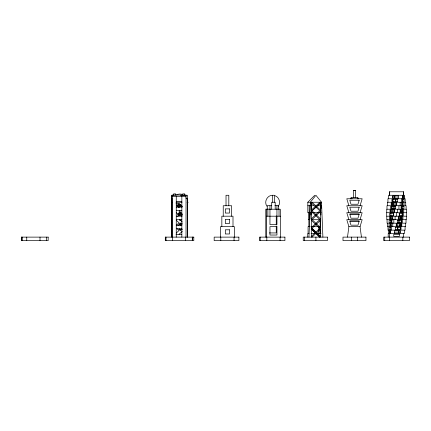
<?xml version="1.0" encoding="UTF-8"?>
<svg xmlns="http://www.w3.org/2000/svg" width="431" height="431" viewBox="0 0 431 431"><rect width="100%" height="100%" fill="white"/><g stroke="black" fill="none" stroke-linecap="round" stroke-linejoin="round"><path stroke-width="0.65" d="M310.966 214.988L311.063 211.637M311.101 210.296L311.327 202.247L311.327 237.147M308.946 237.12L310.342 202.247L315.923 195.275L321.499 202.247L322.894 237.12M310.961 204.278L311.042 202.274L310.342 202.247M347.499 237.12L348.894 226.658L346.799 219.686L362.142 219.686L360.052 226.658L361.447 237.12M360.052 205.738L362.142 198.761L346.799 198.761L348.894 205.738M360.052 212.709L362.142 205.738L346.799 205.738L348.894 212.709M360.052 219.686L362.142 212.709L346.799 212.709L348.894 219.686M357.261 198.761L357.962 197.366L350.985 197.371L351.68 198.761M278.297 206.336C281.028 202.678 279.169 196.956 274.811 195.604M309.744 212.709L307.826 212.709L307.826 202.247L314.716 195.275M177.06 205.037L180.799 205.037L180.12 205.738L181.031 205.037L181.031 205.738M178.811 207.478L177.066 205.738L179.248 203.556M177.868 214.406L180.551 211.723M177.938 225.785L180.551 223.172L181.86 224.481M181.86 228.839L180.551 230.143L179.248 228.839M178.606 207.128L179.312 206.433L178.272 207.128L179.156 206.433L179.156 207.128M180.815 205.037L179.199 206.433L180.104 205.738L180.104 206.433M311.327 218.889L319.818 210.781L311.327 202.947M320.513 211.476L312.028 219.557L320.513 227.67M311.327 227.67L319.818 219.557L311.327 211.476M312.028 228.338L320.513 236.425L312.028 228.365L320.513 220.257M311.327 236.452L319.818 228.338L311.327 220.257M312.028 237.147L320.513 229.033M311.327 210.107L319.818 202.274M312.028 210.781L320.513 202.947L312.028 210.807L320.513 218.889M179.975 210.463L179.043 211.314L182.297 214.299M177.647 216.427L179.043 215.15L176.252 212.596M176.252 225.381L179.043 222.822L176.252 220.263M179.975 225.806L182.297 223.673M176.252 233.052L179.043 230.493L177.184 228.791M179.043 234.329L182.297 231.345M175.832 195.119L177.82 194.3L179.948 194.02L182.076 194.3M272.656 195.259C267.188 195.114 263.68 201.999 267.015 206.336M320.804 202.274L321.499 202.247M353.948 197.366L353.425 197.366L353.425 190.394L355.516 190.394L355.516 197.366L355.214 197.366M355.483 190.394L353.425 190.394M174.226 195.275L171.57 195.275L171.57 237.12M180.465 195.275L187.442 195.275L187.442 237.12M398.556 195.97L392.7 195.97L392.7 198.066L398.556 198.066M402.726 195.97L403.874 195.97L403.874 198.066L402.726 198.066M172.082 196.461L186.03 196.461M186.197 198.761L187.528 198.761L187.528 237.12M397.802 199.461L391.946 199.461L391.946 201.552L397.802 201.552M176.263 201.552L181.844 201.552M171.721 202.247L172.001 202.247M176.053 202.247L182.033 202.247M187.076 202.247L188.18 202.247M307.826 202.247L321.601 202.247M397.021 202.947L391.208 202.947L391.208 205.037L397.021 205.037M401.347 202.947L404.057 202.947L404.057 205.037L401.347 205.037M176.053 203.642L179.043 203.642L182.297 206.627M178.181 204.342L180.573 204.342M177.049 205.738L181.904 205.738M271.708 205.738L267.252 205.668L267.252 209.154M274.924 205.668L278.41 205.668L278.41 209.154M307.826 205.738L313.623 205.738M317.879 205.738L320.928 205.738M177.049 206.433L182.146 206.433M395.647 206.433L390.567 206.433L390.567 208.523L395.647 208.523M176.263 207.128L182.146 207.128M270.156 209.154L265.787 209.154L265.787 237.12M276.67 209.154L279.735 209.154M269.962 209.224L276.939 209.224M394.85 209.919L390.023 209.919L390.023 212.014L394.85 212.014M399.952 209.919L403.745 209.919L403.745 212.014L399.952 212.014M176.263 210.619L181.844 210.619M178.843 212.709L181.252 212.709M310.767 212.709L313.105 212.709M313.983 212.709L317.879 212.709M318.471 212.709L321.084 212.709M178.843 213.41L181.85 213.41M399.02 213.41L403.4 213.41L403.4 215.5L399.02 215.5M349.891 213.991L359.055 213.991M177.938 214.105L182.103 214.105M177.971 214.8L182.135 214.8M177.971 215.5L182.135 215.5M176.263 216.195L182.114 216.195M266.477 216.195L280.425 216.195M393.115 216.895L389.285 216.895L389.285 218.986L393.115 218.986M398.055 216.895L402.937 216.895L402.937 218.986L398.055 218.986M176.263 219.686L181.844 219.686M309.841 219.686L308.343 219.686L308.343 212.709M311.877 219.686L320.136 219.686M179.738 220.381L180.95 220.381M392.242 220.381L389.096 220.381L389.096 222.471L392.242 222.471M397.253 220.381L402.371 220.381L402.371 222.471L397.253 222.471M349.891 220.968L359.055 220.968M179.743 223.172L181.289 223.172M179.743 223.867L181.844 223.867M391.714 223.867L389.037 223.867L389.037 225.963L391.714 225.963M395.97 223.867L401.794 223.867L401.794 225.963L395.97 225.963M178.838 224.567L181.844 224.567M176.263 225.262L181.844 225.262M309.841 226.658L308.079 226.658L308.079 233.634M310.956 226.658L318.816 226.658L318.816 233.634M319.053 226.658L320.136 226.658L320.136 220.316M348.894 226.658L360.052 226.658M390.772 227.358L389.091 227.358L389.091 229.448L390.772 229.448M395.205 227.358L401.045 227.358L401.045 229.448L395.205 229.448M176.263 228.748L181.86 228.748M178.854 229.448L181.86 229.448M179.738 230.143L180.95 230.143M390.421 230.844L389.268 230.844L389.268 232.934L390.421 232.934M394.327 230.844L400.221 230.844L400.221 232.934L394.327 232.934M269.273 232.934L276.249 232.934L276.249 226.388M309.07 233.634L307.739 233.634L307.739 237.12M311.063 233.634L321.025 233.634M176.053 234.329L181.844 234.329M350.29 198.761L352.219 198.761M357.369 198.766L358.657 198.766M185.783 197.888L187.528 198.761M176.252 204.924L179.043 207.478M179.506 219.411L182.297 221.97M181.365 228.791L182.297 229.642M320.513 210.107L312.028 202.274M179.657 219.778L180.551 220.672M320.831 202.931L320.885 204.278M320.535 202.92L320.874 214.988M406.347 212.709L406.347 209.224L386.747 209.224L386.747 212.709M406.304 216.195L406.304 219.686L386.796 219.686L386.796 216.195M406.115 209.224L406.115 205.738L386.979 205.738L386.979 209.224M406.029 219.686L406.029 223.172L387.065 223.172L387.065 219.686M405.722 205.738L405.722 202.247L387.372 202.247L387.372 205.738M405.663 223.172L405.663 226.658L387.437 226.658L387.437 223.172M405.172 202.247L405.172 198.761L387.922 198.761L387.922 202.247M405.092 226.658L405.092 230.143L388.008 230.143L388.008 226.658M404.526 198.761L404.526 195.275L388.568 195.275L388.568 198.761M404.375 230.143L404.375 233.634L388.191 233.634L388.191 237.12M403.642 195.275L403.642 191.79L389.452 191.79L389.452 195.275M403.524 233.634L403.524 237.12M403.4 191.79L403.4 195.275M403.001 195.97L403.001 198.066M402.823 237.12L402.823 240.606M402.484 199.461L402.484 201.552M402.457 202.947L402.457 205.037M402.468 206.433L402.468 208.523M402.344 195.275L402.344 198.761M402.376 209.919L402.376 212.014M402.247 213.41L402.247 215.5M402.188 213.41L402.188 215.5M401.988 209.919L401.988 212.014M401.902 216.895L401.902 218.986M401.832 202.947L401.832 205.037M401.633 206.433L401.633 208.523M401.525 220.381L401.525 222.471M401.331 198.761L401.331 202.247M401.293 220.381L401.293 222.471M401.126 223.867L401.126 225.963M401.024 209.541L401.024 212.074M401.013 216.831L401.013 219.368M400.598 227.358L400.598 229.448M400.496 216.895L400.496 218.986M400.27 209.919L400.27 212.014M400.313 223.867L400.313 225.963M400.248 227.239L400.248 229.561M400.162 202.247L400.162 205.738M399.995 230.844L399.995 232.934M399.769 220.381L399.769 222.471M399.629 213.41L399.629 215.5M399.386 213.41L399.386 215.5M399.381 223.754L399.381 226.076M399.095 216.895L399.095 218.986M398.934 205.738L398.934 209.224M398.589 220.263L398.589 222.59M398.632 230.844L398.632 232.934M398.454 216.895L398.454 218.986M398.406 230.844L398.406 232.934M398.212 195.97L398.212 198.066M397.888 227.358L397.888 229.448M397.662 209.224L397.662 212.709M397.49 220.381L397.49 222.471M397.436 227.358L397.436 229.448M397.307 199.461L397.307 201.552M397.123 223.867L397.123 225.963M396.639 223.867L396.639 225.963M396.455 223.867L396.455 225.963M396.326 202.947L396.326 205.037M396.375 212.709L396.375 216.195M396.073 202.947L396.073 205.037M395.787 199.461L395.787 201.552M395.658 227.358L395.658 229.448M395.346 206.433L395.346 208.523M395.308 199.461L395.308 201.552M395.092 216.195L395.092 219.686M394.882 195.97L394.882 198.066M394.758 206.314L394.758 208.642M394.694 230.844L394.694 232.934M394.613 195.97L394.613 198.066M394.392 209.919L394.392 212.014M394.193 209.919L394.193 212.014M393.837 202.829L393.837 205.156M393.832 219.686L393.832 223.172M393.503 206.433L393.503 208.523M393.471 213.41L393.471 215.5M392.975 195.97L392.975 198.066M392.959 199.343L392.959 201.665M392.862 202.947L392.862 205.037M392.824 209.919L392.824 212.014M392.776 223.172L392.776 226.658M392.603 216.895L392.603 218.986M392.425 199.461L392.425 201.552M392.291 199.461L392.291 201.552M392.005 206.433L392.005 208.523M391.903 202.947L391.903 205.037M391.801 220.381L391.801 222.471M391.574 220.381L391.574 222.471M391.617 226.658L391.617 230.143M391.461 206.433L391.461 208.523M391.192 216.895L391.192 218.986M391.111 209.919L391.111 212.014M391.17 223.867L391.17 225.963M390.847 213.41L390.906 215.5M390.718 209.919L390.718 212.014M390.685 216.895L390.685 218.986M390.621 220.381L390.621 222.471M390.648 223.867L390.648 225.963M390.534 227.358L390.534 229.448M390.545 230.143L390.545 233.634M389.996 230.844L389.996 232.934M389.694 191.79L389.694 195.275M389.576 233.634L389.576 240.606M388.735 229.831L388.724 233.634M384.727 237.12L384.727 240.606M357.552 237.12L357.552 240.606M351.389 237.12L351.389 240.606M321.601 205.738L321.601 208.27M320.562 220.316L320.562 226.658M320.513 202.247L320.513 237.12M320.023 226.658L320.023 227.924M320.023 229.195L320.023 233.634M315.923 237.12L315.923 240.606M311.548 205.738L311.548 210.172M311.548 211.443L311.548 212.709M310.045 212.709L310.045 219.05M309.62 212.709L309.62 219.686M309.205 205.738L309.205 212.709M308.865 219.686L308.865 226.658M304.448 237.12L304.448 240.606M280.425 209.224L280.425 237.12M280.075 237.12L280.075 240.606M279.029 209.224L279.029 216.195M276.939 205.738L276.939 224.567L269.962 224.567L269.962 205.738M276.249 215.915L276.249 225.079M275.193 209.224L275.193 202.247L271.708 202.247L271.708 209.224M274.321 202.247L274.321 195.275L272.581 195.275L272.581 202.247M267.872 209.224L267.872 216.195M266.827 237.12L266.827 240.606M266.477 209.224L266.477 237.12M260.2 237.12L260.2 240.606M234.394 237.12L234.394 226.658L220.446 226.658L220.446 237.12M234.044 237.12L234.044 240.606M232.999 226.658L232.999 216.195L221.841 216.195L221.841 226.658M231.603 216.195L231.603 205.738L223.236 205.738L223.236 216.195M228.813 205.738L228.813 195.275L226.022 195.275L226.022 205.738M220.791 237.12L220.791 240.606M192.307 237.12L192.307 240.606M192.296 237.12L192.296 240.606M186.03 237.12L186.03 195.065L172.082 195.065L172.082 237.12M185.68 237.12L185.68 240.606M184.737 195.157L184.737 193.88L182.642 193.88L182.642 195.157M181.844 196.461L181.844 237.12M176.263 196.461L176.263 237.12M175.67 195.157L175.67 193.88L173.574 193.88L173.574 195.157M172.427 237.12L172.427 240.606M172.179 197.716L172.179 237.12M165.903 237.12L165.903 240.606M165.79 237.12L165.8 240.606M46.629 237.12L46.575 240.606M40.002 237.12L40.002 240.606M26.749 237.12L26.749 240.606M22.073 237.12L22.073 240.606M21.906 237.12L21.906 240.606M21.658 237.12L21.658 240.606M359.163 200.243L357.962 204.251L350.985 204.251L349.783 200.243L359.163 200.243M359.163 207.219L357.962 211.228L350.985 211.228L349.783 207.219L359.163 207.219M359.163 214.191L357.962 218.199L350.985 218.199L349.783 214.191L359.163 214.191M359.163 221.168L357.962 225.176L350.985 225.176L349.783 221.168L359.163 221.168M404.019 199.461L402.344 199.461L402.344 201.552L404.019 201.552L404.019 199.461M403.96 206.433L401.089 206.433L401.089 208.523L403.96 208.523L403.96 206.433M229.513 208.873L225.327 208.873L225.327 213.059L229.513 213.059L229.513 208.873M406.411 212.709L386.688 212.709L386.688 216.195L406.411 216.195L406.411 212.709M393.708 213.41L389.592 213.41L389.592 215.5L393.708 215.5L393.708 213.41M229.513 219.336L225.327 219.336L225.327 223.522L229.513 223.522L229.513 219.336M276.939 226.658L269.962 226.658L269.962 235.03L276.939 235.03L276.939 226.658M229.513 229.798L225.327 229.798L225.327 233.979L229.513 233.979L229.513 229.798M399.338 234.329L393.756 234.329L393.756 236.42L399.338 236.42L399.338 234.329M48.159 237.12L21.55 237.12L21.55 240.606L48.159 240.606L48.159 237.12M193.805 237.12L165.294 237.12L165.294 240.606L193.805 240.606L193.805 237.12M238.893 237.12L214.169 237.12L214.169 240.606L238.893 240.606L238.893 237.12M284.923 237.12L259.51 237.12L259.51 240.606L284.923 240.606L284.923 237.12M327.398 237.12L303.241 237.12L303.241 240.606L327.398 240.606L327.398 237.12M365.946 237.12L342.995 237.12L342.995 240.606L365.946 240.606L365.946 237.12M409.45 237.12L383.692 237.12L383.692 240.606L409.45 240.606L409.45 237.12M319.818 237.12L311.327 229.033L319.818 237.147"/></g></svg>
